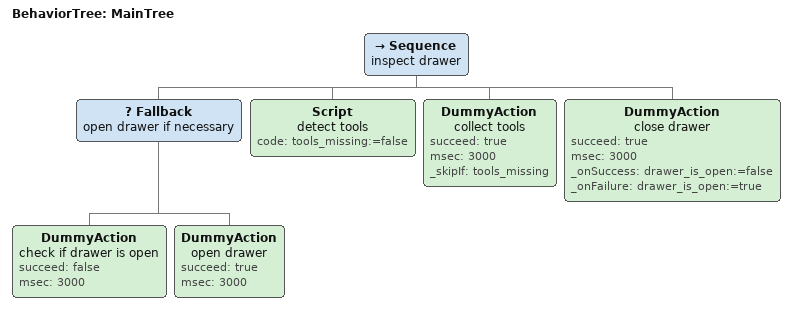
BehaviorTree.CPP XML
<root BTCPP_format="4" main_tree_to_execute="MainTree">

    <BehaviorTree ID="MainTree">
        <Sequence name="inspect drawer">

            <Fallback name="open drawer if necessary">

                <DummyAction name="check if drawer is open" succeed="false" msec="3000" />

                <DummyAction name="open drawer" succeed="true" msec="3000" />

            </Fallback>

            <Script name="detect tools" code="tools_missing:=false"/>

            <DummyAction name="collect tools" succeed="true" msec="3000" _skipIf="tools_missing"/>

            <DummyAction name="close drawer" succeed="true" msec="3000"  _onSuccess="drawer_is_open:=false" _onFailure="drawer_is_open:=true"/>

        </Sequence>
    </BehaviorTree>

</root>
